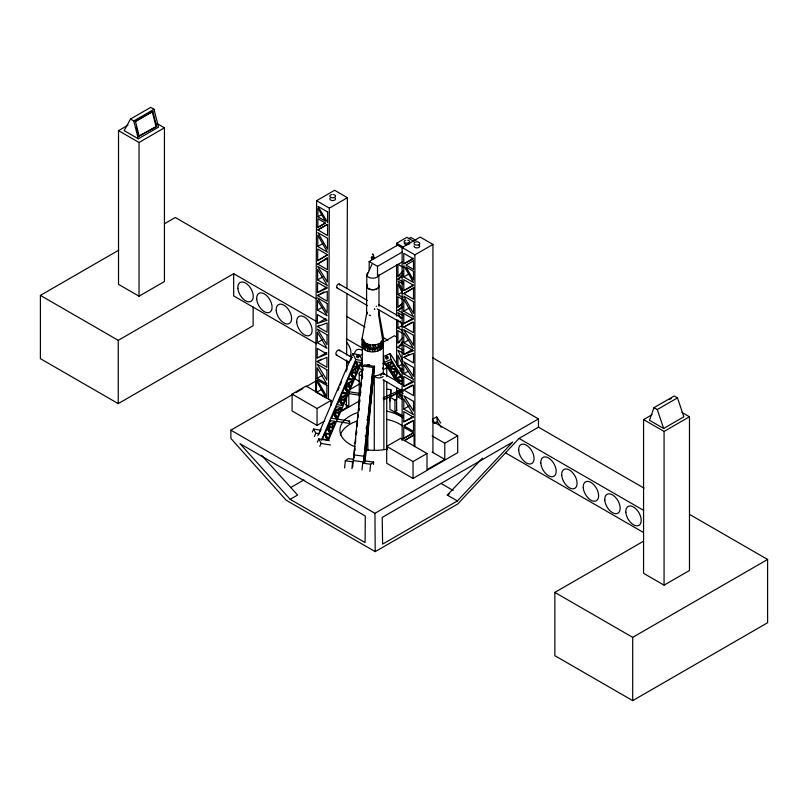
<?xml version="1.0" encoding="UTF-8"?>
<svg xmlns="http://www.w3.org/2000/svg" width="808" height="808" viewBox="0 0 808 808"><rect width="100%" height="100%" fill="white"/><g stroke="black" fill="none" stroke-linecap="round" stroke-linejoin="round"><path stroke-width="1.21" d="M315.686 391.981L316.595 200.687L334.653 190.274L347.4 197.718L346.975 288.325M316.473 392.365L316.524 380.851L326.089 397.98L316.473 392.365L321.786 389.305M317.13 378.306L317.18 367.771L326.856 383.982L317.13 378.306L322.442 375.235M317.221 357.984L317.271 348.369L326.998 354.045L317.221 357.984L326.786 352.47M317.302 342.642L317.352 332.179L327.018 348.319L317.302 342.642L322.604 339.582M317.392 323.452L317.433 314.575L327.159 320.251L317.392 323.452L325.887 318.554M317.453 310.04L317.494 300.435L327.179 315.716L317.453 310.04L321.695 307.596M317.534 292.496L317.584 282.467L327.311 288.143L317.534 292.496L327.089 286.981M317.594 279.881L317.645 269.276L327.321 285.557L317.594 279.881L322.907 276.821M317.685 260.661L317.746 249.005L327.472 254.682L317.685 260.661L327.24 255.146M317.756 246.511L317.807 235.229L327.482 252.187L317.756 246.511L323.059 243.45M317.847 227.361L317.887 218.685L325.422 223.089L317.847 227.361L325.281 223.069M317.897 216.786L317.938 208.111L325.432 221.19L317.897 216.786L322.139 214.342M328.442 399.425L329.351 208.131L347.4 197.718M346.41 406.616L346.46 396.546M346.582 370.125L346.632 360.055M346.652 355.025L346.945 293.354M362.62 339.461L362.307 345.551L362.307 338.663L362.58 347.046L362.58 340.148L363.509 348.47L363.509 341.582L365.347 349.935L365.347 343.036L367.852 351.026L367.852 344.127L369.882 351.48L369.882 344.582L372.882 351.722L372.882 344.834L375.033 351.581L375.033 344.683L377.993 350.935L377.993 344.036L380.346 349.884L380.346 342.986L381.598 348.955L381.598 342.057L382.82 347.45L382.82 340.552L383.285 345.935M383.214 340.057L382.972 344.168L382.972 339.572M372.337 258.146L371.791 258.257L372.498 258.126M373.498 257.883L373.973 258.227A1.475 0.858 0 0 1 371.64 258.166A1.475 0.858 0 0 1 372.114 256.883L372.074 256.843M362.257 371.407L362.378 344.612L364.681 341.744M389.87 401.081L390.809 389.506L387.062 389.335M352.682 466.913L362.782 366.064L364.327 364.863L374.559 366.266L364.964 462.136M353.975 454.884L353.409 460.58L363.64 461.974L364.802 461.075L364.206 456.278L353.975 454.884L354.278 457.278M354.187 453.399L354.712 448.188L355.045 450.339M355.671 438.593L355.197 443.35L355.863 441.077M356.055 434.724L356.479 430.583L356.803 432.714M357.348 421.877L356.904 426.26L357.55 424.139M357.691 418.443L358.045 414.878L358.399 416.797M358.934 405.99L358.439 410.949L359.116 408.606M359.065 404.717L359.59 399.465L359.913 401.637M360.6 389.436L360.014 395.203L360.893 391.87M360.833 387.082L361.277 382.618L361.59 384.962M362.095 374.437L361.671 378.73L362.469 375.73M362.196 373.498L362.62 369.206M363.418 463.327L373.013 367.458L374.559 366.266M363.64 461.974L364.206 456.278M368.165 428.28L368.62 423.715L366.984 429.189L368.165 428.28L365.893 427.967M344.582 467.943L345.319 460.792L348.329 458.631L353.197 459.298M351.924 468.63L352.621 461.792L345.319 460.792M362.004 470.004L362.701 463.166L365.711 461.004L373.629 462.085L373.387 464.469M369.882 471.397L370.62 464.246L373.629 462.085M363.246 340.34L362.741 343.925L362.741 339.33M362.257 337.825L366.923 311.949A6.03 3.485 0 0 0 367.307 313.736M382.366 340.542L381.972 342.713L381.972 340.421M373.266 254.469C371.013 253.813 374.983 255.015 373.266 256.631M361.832 378.901L362.408 376.75M358.621 411.302L359.297 408.959M653.995 407.656L649.481 420.291L663.651 428.472L683.861 416.807L677.498 397.889L674.205 395.991L653.995 407.656L657.288 409.565L663.651 428.472M394.859 377.286L397.374 371.013L392.345 373.357L394.859 377.286L394.233 372.528M317.847 435.734L352.763 353.742L359.388 354.803L362.408 360.62L328.482 440.299M319.776 432.229L320.998 429.361M337.835 390.587L339.158 387.466M340.087 385.295L341.491 381.992M345.915 371.609L347.107 368.791M350.773 360.206L351.924 357.5M321.362 440.39L355.783 359.55L352.763 353.742M328.078 439.118L330.048 434.502L324.998 433.694L328.078 439.118L325.058 433.31M330.987 432.25L332.785 428.008L327.735 427.2L330.987 432.25L328.472 427.402M333.239 426.967L335.017 422.786L328.189 426.149L333.239 426.967L331.724 424.059M337.229 417.584L338.986 413.464L333.936 412.656L337.229 417.584L334.714 412.747M339.441 412.393L341.077 408.555L334.391 411.575L339.441 412.393L337.936 409.484M342.855 404.364L344.511 400.485L339.461 399.667L342.855 404.364L340.34 399.526M344.915 399.536L346.683 395.385L339.865 398.718L344.915 399.536L343.4 396.627M350.086 387.396L345.036 386.588L348.309 391.577L350.086 387.396L348.571 384.487M350.49 386.436L352.621 381.437L345.44 385.628L350.49 386.436L348.48 382.558M354.116 377.932L356.045 373.397L350.995 372.589L354.116 377.932L351.096 372.114M356.53 372.266L358.51 367.62L351.48 371.458L356.53 372.266L354.51 368.387M358.843 366.832L360.691 362.489L355.641 361.681L358.843 366.832L356.328 361.984M388.709 367.64L391.325 361.529L386.305 363.873L388.709 367.64L388.072 362.883M312.322 432.017L313.645 429.028L320.685 430.24M314.332 436.512L315.797 433.179L313.645 429.028M317.312 442.239L318.776 438.906L329.331 440.734M319.796 446.39L321.109 443.4L318.776 438.906M366.923 275.518L371.912 264.418M383.406 399.091L383.871 399.556L383.618 398.687M130.502 119.049L124.139 130.603L138.309 138.794L158.519 127.129L154.005 109.282L150.712 107.373L130.502 119.049L133.795 120.948L138.309 138.794M370.519 403.717L370.519 402.626M373.175 258.722L373.73 258.621M373.761 258.237L373.71 257.328M348.995 421.332C350.036 420.402 349.975 423.261 349.026 423.362L336.673 421.372M403.222 350.319L397.94 347.268L402.869 341.865M403.222 333.664L397.94 330.613L397.94 342.935L402.869 337.572M644.047 488.133L538.481 427.19L519.009 438.431L457.762 503.97L375.205 551.632L286.194 500.243L230.886 438.431L230.886 430.159L293.031 394.284M457.389 500.94L512.676 442.087L382.204 517.413L382.608 544.117L457.389 500.94L447.289 495.112L482.457 458.156M403.222 267.347L397.94 264.297L397.94 276.174L402.869 271.104M403.222 282.133L397.94 279.083L402.869 274.164M403.222 313.353L397.94 310.302L402.556 306.414M403.222 299.718L397.94 296.667L397.94 307.03L402.556 303.222M368.983 420.12L367.802 421.029L368.276 416.272L368.983 420.12L366.711 419.806M367.367 436.249L366.186 437.158L366.711 431.977L367.367 436.249L365.095 435.936M373.144 254.591L372.367 254.308L373.044 254.631M317.675 264.024L327.452 257.651L327.392 269.7L317.675 264.024L327.23 258.51M403.788 293.607L413.514 287.911L413.514 299.223L403.788 293.607L414.403 287.476M133.795 120.948L154.005 109.282M156.883 123.452L164.438 127.816L164.438 281.538L139.026 296.203L118.523 284.365L118.523 130.643L128.058 125.149M134.845 121.473L145.692 115.201M147.864 113.948L152.853 111.565L156.621 126.442L138.612 136.34L156.621 126.442M152.853 111.565L135.492 121.584L139.259 136.461M118.523 130.643L139.026 142.481L164.438 127.816M253.146 307.06L253.146 325.725L118.241 403.616L40.4 358.671L40.4 295.395L118.736 250.167M164.428 223.786L175.306 217.504L315.928 298.697M40.4 295.395L118.241 340.34L233.674 273.69L316.261 321.372M317.837 229.886L327.614 224.361L327.553 235.562L317.837 229.886L327.392 224.371M396.607 245.773L396.607 243.258L406.879 237.33L413.918 241.39M369.175 270.205L369.175 261.529L397.475 245.188L402.687 248.197M408.787 238.663L410.868 237.461L416.08 240.471M317.524 295.576L327.291 291.254L327.25 301.253L317.524 295.576L323.897 291.9M402.131 440.572L402.131 247.501L420.18 237.077L432.936 244.44L432.936 452.662M369.175 261.529L377.508 266.347L402.546 251.894M402.546 261.802L377.508 276.255L377.508 266.347M402.131 247.501L414.878 254.863L432.936 244.44M403.788 263.802L413.514 258.944L403.788 253.328L403.788 263.802L413.343 258.287M397.94 276.174L399.99 274.993M397.94 279.083L403.071 276.124M317.372 326.543L327.139 322.988L327.099 332.219L317.372 326.543L319.493 325.321M403.788 276.932L413.514 282.548L403.788 265.701L403.788 276.932L409.101 273.872M403.788 290.617L413.514 285.295L403.788 279.679L403.788 290.617L413.343 285.103M402.687 293.556L397.94 283.992L397.94 294.597L402.051 292.233M397.94 307.03L402.051 304.656M397.94 310.302L403.071 307.333M403.788 311.161L413.514 316.776L403.788 299.081L403.788 311.161L409.101 308.101M317.211 361.641L326.977 357.257L326.937 367.317L317.211 361.641L321.453 359.196M403.788 323.574L413.514 319.099L403.788 313.484L403.788 323.574L413.343 318.059M397.94 319.837L397.94 327.957L403.071 324.988M403.788 327.068L413.514 322.049L413.514 332.684L403.788 327.068L412.282 322.17M324.685 420.978L317.059 425.382L292.092 410.969L292.092 394.092L306.06 386.022L331.027 400.435L331.027 405.404M296.294 392.395L302.838 388.618M306.111 386.729L315.918 381.063M346.45 363.438L349.723 361.55M359.53 355.884L362.802 353.995M381.336 343.299L394.415 335.744L396.607 336.997M397.94 342.935L399.99 341.744M403.788 342.804L413.514 348.42L403.788 332.775L403.788 342.804L409.101 339.734M397.94 347.268L403.071 344.299M403.788 354.47L413.514 350.702L403.788 345.087L403.788 354.47L412.282 349.571M403.788 357.308L413.514 353.288L413.514 362.923L403.788 357.308L409.101 354.247M292.092 394.092L317.059 408.505L331.027 400.435M349.884 389.557L359.55 383.972M402.687 365.267L397.94 355.136L397.94 366.63L403.071 363.661M403.788 373.851L413.514 379.467L403.788 364.6L403.788 373.851L408.03 371.407M340.441 411.151L348.814 406.313L348.814 390.173M339.926 412.181L359.52 400.869M403.788 386.406L413.514 382.063L403.788 376.457L403.788 386.406L413.343 380.891M402.626 416.706L389.921 409.373L389.921 397.132L397.031 393.031M403.788 390.001L413.514 385.123L413.514 395.617L403.788 390.001L412.282 385.103M402.818 399.132L397.94 392.213L397.94 396.9L399.99 395.718M389.921 397.132L394.95 400.041L396.981 398.869M394.95 400.041L394.95 411.484L396.981 410.302M403.788 409.06L413.514 414.666L403.788 398.97L403.788 409.06L409.101 405.99M403.788 421.826L413.514 417.201L403.788 411.585L403.788 421.826L413.343 416.312M290.92 487.436L303.929 479.922M404.848 425.139L412.282 420.857M290.183 499.334L365.085 542.572L365.307 516.039L239.976 443.673L290.183 499.334L297.607 495.041L261.499 455.227M403.758 438.401L413.464 432.856L403.758 427.24L403.758 438.401L413.312 432.886M414.039 435.088L404.485 440.613L414.1 434.603L414.1 446.157M427.008 453.51L400.667 438.3L386.699 446.359L413.039 461.57L427.008 453.51L427.008 469.65L444.784 459.388L444.784 443.239L457.681 435.805L457.681 452.682L413.039 478.447L386.699 463.247L386.749 381.659M230.886 430.159L374.942 513.332L538.481 418.918L538.481 427.19M447.289 495.112L449.278 493.961M669.256 399.647L671.428 398.394M657.288 409.565L677.498 397.889M681.922 412.403L689.476 416.766L689.476 570.488L664.065 585.154L643.562 573.316L643.562 419.594L652.036 414.706M643.562 419.594L664.065 431.432L689.476 416.766M689.749 514.514L767.6 559.459L767.6 622.736L632.694 700.627L554.854 655.682L554.854 592.405L643.057 541.481M554.854 592.405L632.694 637.35L767.6 559.459M432.482 419.039L436.764 416.999L440.724 423.028M434.169 423.129L437.37 421.594L436.764 416.999M402.97 373.629L390.133 353.5L383.537 356.57L384.325 362.519L395.819 380.528M384.325 362.519L390.921 359.449L390.133 353.5M391.718 372.367L396.748 370.024L389.143 368.327L391.718 372.367L391.092 367.61M400.576 384.214L402.586 383.275M383.063 397.96L401.606 389.315M383.84 399.606L402.384 390.971M362.388 370.852L361.671 371.024A4.939 2.848 0 0 0 359.247 373.862A4.939 2.848 0 0 0 362.863 376.245M374.276 449.975L374.276 376.104L378.881 375.084L382.406 373.054A4.979 2.879 0 0 1 383.699 374.336M373.579 258.944L373.215 258.903M368.115 364.499C365.61 364.842 371.69 365.236 368.711 364.549M362.782 366.064L373.013 367.458M362.701 463.166L370.62 464.246M355.783 359.55L362.408 360.62M357.702 366.65L353.793 366.014L355.328 362.418L357.702 366.65L355.692 362.772M353.591 379.164L348.541 378.356L350.531 373.67L353.591 379.164L350.571 373.357M348.783 391.668L359.873 393.456M347.692 393.021L342.642 392.213L344.511 387.81L347.692 393.021L344.673 387.204M347.228 393.274L359.56 395.253M342.36 405.545L337.31 404.727L339.006 400.738L342.36 405.545L339.845 400.697M336.593 419.079L331.543 418.261L333.391 413.918L336.593 419.079L334.583 415.201M337.047 419.059L349.399 421.049M330.29 433.876L325.24 433.068L327.099 428.695L330.29 433.876L327.775 429.028M327.381 439.805L322.392 438.996L324.422 434.209L327.381 439.805L324.361 433.987M315.797 433.179L319.322 433.785M321.109 443.4L330.502 445.026M402.727 380.861L396.122 379.265L401.142 376.922L402.485 379.023M402.374 381.77L396.799 380.336L398.465 382.941M369.195 315.171L370.559 315.625M372.104 257.621L372.104 257.227A1.475 0.858 0 0 0 371.64 258.388A1.475 0.858 0 0 0 373.902 258.439A1.475 0.858 0 0 0 373.599 257.146M396.607 243.258L403.647 247.319M403.222 284.093L397.94 281.043L402.687 290.557M397.94 294.597L403.222 297.647M403.222 315.716L397.94 312.666L400.576 318.241M378.437 304.515L402.313 318.291M377.235 308.939L403.283 323.978M397.94 327.957L403.222 331.007M432.623 357.793L538.481 418.918M346.45 316.322L364.984 327.018M383.517 337.714L387.88 340.239M403.222 353.268L397.94 350.218L402.869 361.115M397.94 366.63L403.222 369.68M346.693 338.946L361.903 347.723M519.009 438.431L643.067 510.05M400.051 370.64L402.162 371.852M383.81 373.66L402.849 384.648M383.083 379.81L403.222 391.476M403.222 393.435L397.94 390.385L402.647 397.253M316.685 343.824L233.674 295.9L233.674 273.69M346.178 360.853L348.369 362.105M505.646 452.914L643.269 532.371M397.94 396.9L402.586 399.586M432.391 421.2L457.681 435.805M354.106 378.346L359.53 381.477M394.95 411.484L402.879 416.059M432.149 435.946L444.784 443.239M432.149 452.086L444.784 459.388M345.551 404.434L348.814 406.313M441.229 483.568L453.167 490.466M316.595 200.687L329.351 208.131M339.279 284.052L367.499 300.526M337.118 287.931L367.509 305.666M339.31 350.127L351.995 357.53M360.459 362.469L362.57 363.701M336.451 355.045L349.137 362.449M358.651 368.004L361.822 369.852M380.76 341.713C390.102 351.591 364.792 356.368 362.257 346.208M373.175 258.227L373.973 258.227A1.475 0.858 0 0 0 373.599 256.914M374.276 376.104L374.569 376.518A4.979 2.879 0 0 0 383.204 376.518M437.37 421.594L441.168 427.361M432.704 420.241L434.724 423.422M432.401 420.604L433.724 422.685M390.921 359.449L403.081 378.518M356.49 363.741L358.005 366.65M345.784 386.729L348.309 391.577M400.051 320.897L402.687 326.563M382.739 367.973L383.295 369.397L384.103 369.206A5.292 3.06 0 0 0 386.709 366.155A5.292 3.06 0 0 0 382.83 363.6M152.207 111.443L155.974 126.321M136.289 127.189L138.027 134.057M378.881 311.979L383.537 337.875M378.457 313.767L382.79 341.057M362.711 368.337L363.044 370.458M398.94 379.922L399.415 383.497M388.517 363.57L388.981 367.135M390.809 389.506L391.102 393.587M375.205 551.632L374.942 513.332M664.065 431.432L664.065 585.154M632.694 637.35L632.694 700.627M414.878 254.863L414.878 446.673M413.039 461.57L413.039 478.447M396.607 264.62L396.607 316.15M396.607 319.918L396.607 365.155M396.607 387.779L396.607 410.393M386.749 366.559L386.749 376.619M383.871 380.114L383.871 449.349M383.285 340.188L383.335 374.094M378.992 286.315L378.992 306.313M378.992 310.06L378.992 315.059M378.831 286.345L378.831 274.861A6.03 3.485 0 0 1 371.034 278.063A6.03 3.485 0 0 1 367.68 272.892M367.852 430.502L367.852 450.571M366.771 274.609L366.771 286.093M366.6 286.123L366.6 314.868M363.903 340.148L363.903 342.451M359.207 373.488L359.207 402.485M317.059 408.505L317.059 425.382M139.026 142.481L139.026 296.203M118.241 340.34L118.241 403.616M387.739 448.985A35.027 20.23 0 0 1 365.883 449.692M355.217 446.875A35.027 20.23 0 0 1 357.429 412.646M386.507 411.07A35.027 20.23 0 0 1 402.738 417.847M340.35 435.26A35.027 20.23 0 0 1 357.429 420.918M386.507 419.332A35.027 20.23 0 0 1 402.738 426.119M346.501 342.137A10.888 6.292 60 0 1 350.238 356.116M354.601 353.349A10.888 6.292 60 0 1 361.509 350.016M335.088 198.071A2.848 1.646 0.3 0 1 332.734 200.576A2.848 1.646 0.3 0 1 330.169 198.132M333.34 194.556A2.848 1.646 0.3 0 1 335.047 197.081A2.848 1.646 0.3 0 1 330.391 197.132A2.848 1.646 0.3 0 1 331.876 194.566M337.451 288.012A2.222 1.273 -59.7 0 1 337.38 284.931A2.222 1.273 -59.7 0 1 339.764 285.032M374.68 309.555A2.222 1.273 -59.7 0 1 374.659 308.626M376.144 306.384A2.222 1.273 -59.7 0 1 376.548 306.192M337.35 355.116A2.848 1.636 -59.7 0 1 336.461 351.763A2.848 1.636 -59.7 0 1 339.825 350.864M418.827 245.056A2.848 1.646 0 0 1 417.675 247.824A2.848 1.646 0 0 1 414.1 245.864M417.534 241.875A2.848 1.646 0 0 1 419.089 244.501A2.848 1.646 0 0 1 414.322 244.208A2.848 1.646 0 0 1 416.797 241.834M380.649 375.973A2.848 1.646 -60 0 1 382.659 373.67A2.848 1.646 -60 0 1 384.335 374.407M386.194 356.722A1.172 0.626 -32.5 0 1 387.618 356.783A1.172 0.626 -32.5 0 1 386.234 358.025A1.172 0.626 -32.5 0 1 385.759 357.116M387.365 357.459A1.172 0.626 -32.5 0 1 388.163 358.116A1.172 0.626 -32.5 0 1 386.557 359.035A1.172 0.626 -32.5 0 1 386.588 357.904M358.439 356.974A1.172 0.525 23.1 0 1 358.227 357.661A1.172 0.525 23.1 0 1 356.752 357.136A1.172 0.525 23.1 0 1 356.702 356.358M358.227 355.369A1.172 0.525 23.1 0 1 358.964 356.449A1.172 0.525 23.1 0 1 357.176 355.934A1.172 0.525 23.1 0 1 357.661 355.197M409.333 242.44A2.707 1.566 0 0 1 409.454 243.632M409.141 243.996A2.707 1.566 0 0 1 408.091 244.521M407.414 244.652A2.707 1.566 0 0 1 404.343 242.612M407.777 240.168A2.707 1.566 0 0 1 409.141 242.521A2.707 1.566 0 0 1 404.859 242.673A2.707 1.566 0 0 1 405.707 240.249M378.831 344.824A6.201 3.575 0 0 1 371.832 349.197A6.201 3.575 0 0 1 367.519 343.794M362.226 366.933A5.474 3.161 0 0 1 362.509 363.095M386.749 448.359A5.292 3.06 0 0 1 386.567 449.147M383.537 337.986A10.736 6.191 0 0 1 372.841 344.966A10.736 6.191 0 0 1 362.257 337.926M378.831 285.386A6.201 3.575 0 0 1 371.832 289.759A6.201 3.575 0 0 1 367.519 284.345M378.679 285.436A6.03 3.485 0 0 1 372.589 289.698A6.03 3.485 0 0 1 367.034 285.204M326.876 385.497L326.826 396.627L317.16 379.831L326.876 385.497M326.917 369.852L326.876 380.063L317.19 364.176L326.917 369.852M327.089 334.805L327.038 344.733L317.362 329.129L327.089 334.805M327.24 303.535L327.19 312.888L317.514 297.859L327.24 303.535M327.381 272.013L327.341 282.073L317.655 266.337L327.381 272.013M327.543 238.299L327.493 249.207L317.817 232.623L327.543 238.299M327.674 212.019L327.624 222.463L317.948 206.343L327.674 212.019M364.943 449.581L364.418 454.793L365.6 453.884L364.943 449.581M365.903 439.986L365.428 444.743L367.084 439.077L365.903 439.986M367.579 423.271L367.135 427.664L368.761 422.362L367.579 423.271M369.165 407.384L368.67 412.353L370.347 406.474L369.165 407.384M369.822 400.859L369.296 406.111L370.478 405.202L369.822 400.859M370.832 390.84L370.246 396.597L372.003 389.921L370.832 390.84M371.508 384.022L370.953 389.597L372.135 388.688L371.508 384.022M372.326 375.841L371.902 380.134L373.245 375.134L372.326 375.841M372.852 370.609L372.427 374.902L373.336 374.195L372.852 370.609M365.529 454.621L364.984 460.126L364.358 455.53L365.529 454.621M366.297 446.895L365.792 451.945L365.125 447.804L366.297 446.895M366.923 440.663L366.428 445.642L365.246 446.551L366.923 440.663M368.034 429.563L367.549 434.472L366.862 430.472L368.034 429.563M369.589 414.09L369.125 418.716L368.408 414.999L369.589 414.09M370.195 408.01L369.7 412.959L368.519 413.868L370.195 408.01M371.145 398.495L370.65 403.475L369.973 399.404L371.145 398.495M371.862 391.395L371.266 397.354L370.084 398.263L371.862 391.395M372.821 381.82L372.276 387.214L371.64 382.729L372.821 381.82M373.508 374.922L372.953 380.467L371.771 381.376L373.508 374.922M374.124 368.822L373.599 373.983L372.942 369.731L374.124 368.822M371.872 258.802L372.528 258.863L371.801 258.772M367.216 365.963L369.519 366.206L367.216 365.963M397.98 371.953L395.546 378.366L400.576 376.023L397.98 371.953M391.739 362.166L389.84 367.115L393.728 365.297L391.739 362.166M330.533 420.645L328.836 424.634L335.583 421.453L330.533 420.645M336.502 406.606L334.936 410.292L341.562 407.424L336.502 406.606M342.178 393.284L340.41 397.445L347.228 394.092L342.178 393.284M348.096 379.396L346.036 384.224L353.147 380.204L348.096 379.396M353.46 366.802L351.924 370.407L357.368 367.438L353.46 366.802M413.514 260.711L405.98 265.064L413.514 269.418L413.514 260.711M413.514 420.806L403.788 425.755L413.514 431.371L413.514 420.806M394.173 365.984L390.274 367.802L396.162 369.115L394.173 365.984M413.514 271.316L405.98 266.973L413.514 280.022L413.514 271.316M413.514 301.717L403.788 296.112L413.514 313.403L413.514 301.717M413.514 335.269L403.788 329.654L413.514 345.329L413.514 335.269M413.514 367.468L403.788 361.853L413.514 376.376L413.514 367.468M413.514 401.364L403.788 395.748L413.514 410.999L413.514 401.364M237.875 288.274A10.888 6.292 60 0 0 249.975 301.748A10.888 6.292 60 0 0 248.793 285.729A10.888 6.292 60 0 0 237.875 288.274M256.712 299.152A10.888 6.292 60 0 0 268.811 312.625A10.888 6.292 60 0 0 267.63 296.607A10.888 6.292 60 0 0 256.712 299.152M276.235 310.424A10.888 6.292 60 0 0 288.335 323.897A10.888 6.292 60 0 0 287.153 307.878A10.888 6.292 60 0 0 276.235 310.424M296.738 322.261A10.888 6.292 60 0 0 308.838 335.734A10.888 6.292 60 0 0 307.656 319.716A10.888 6.292 60 0 0 296.738 322.261M518.696 450.409A10.888 6.292 60 0 0 530.795 463.883A10.888 6.292 60 0 0 529.614 447.854A10.888 6.292 60 0 0 518.696 450.409M540.815 463.176A10.888 6.292 60 0 0 552.914 476.649A10.888 6.292 60 0 0 551.733 460.631A10.888 6.292 60 0 0 540.815 463.176M561.712 475.245A10.888 6.292 60 0 0 573.811 488.719A10.888 6.292 60 0 0 572.63 472.69A10.888 6.292 60 0 0 561.712 475.245M583.245 487.668A10.888 6.292 60 0 0 595.345 501.152A10.888 6.292 60 0 0 594.163 485.123A10.888 6.292 60 0 0 583.245 487.668M604.778 500.101A10.888 6.292 60 0 0 616.878 513.585A10.888 6.292 60 0 0 615.696 497.556A10.888 6.292 60 0 0 604.778 500.101M625.826 512.252A10.888 6.292 60 0 0 637.916 525.735A10.888 6.292 60 0 0 636.744 509.707A10.888 6.292 60 0 0 625.826 512.252"/></g></svg>
